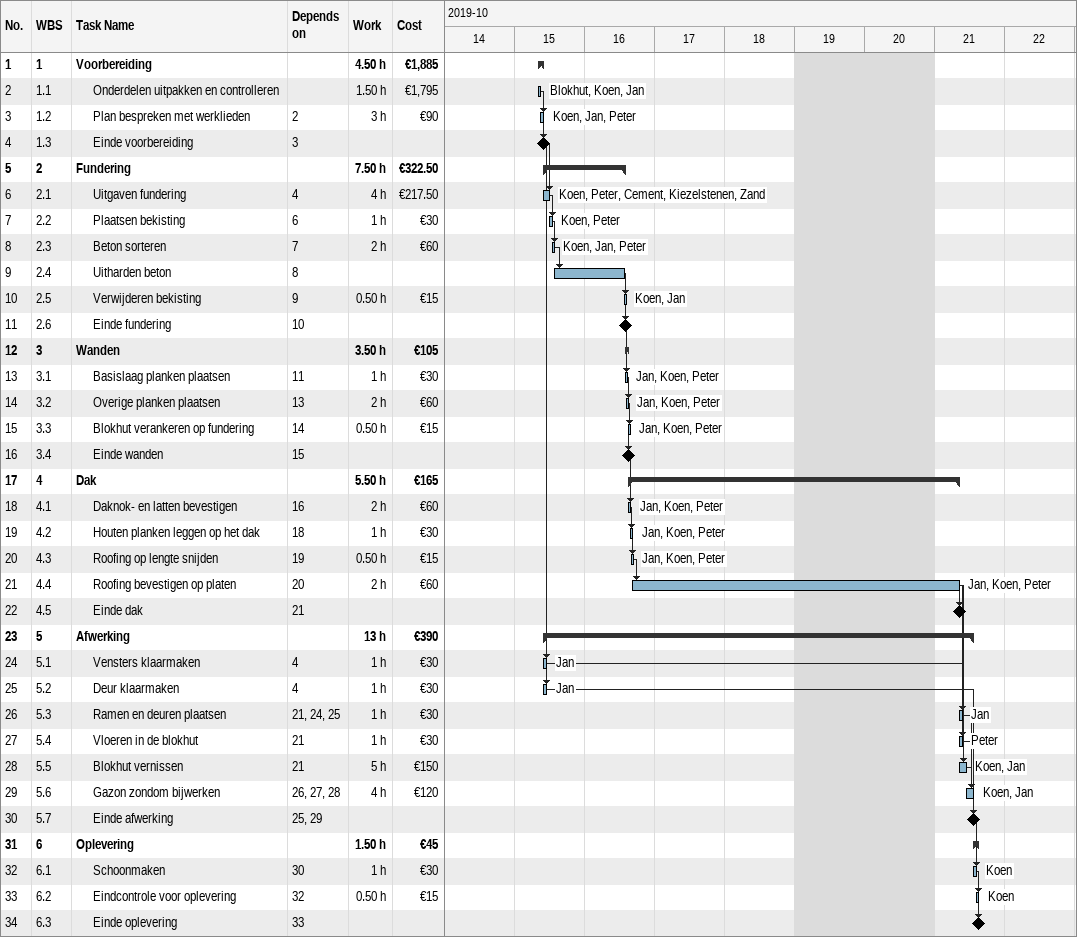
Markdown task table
| ID | WBS | Task | Start | Finish | Predecessors | Resources | Work (h) | Cost (€) |
|---|---|---|---|---|---|---|---|---|
| 1 | 1 | **Voorbereiding** | 2019-10-15 | 2019-10-15 |  |  | 4.50 | 1885 |
| 2 | 1.1 | Onderdelen uitpakken en controlleren | 2019-10-15 | 2019-10-15 |  | Blokhut, Koen, Jan | 1.50 | 1795 |
| 3 | 1.2 | Plan bespreken met werklieden | 2019-10-15 | 2019-10-15 | 2 | Koen, Jan, Peter | 3 | 90 |
| 4 | 1.3 | Einde voorbereiding (milestone) | 2019-10-15 | 2019-10-15 | 3 |  |  |  |
| 5 | 2 | **Fundering** | 2019-10-15 | 2019-10-16 |  |  | 7.50 | 322.50 |
| 6 | 2.1 | Uitgaven fundering | 2019-10-15 | 2019-10-15 | 4 | Koen, Peter, Cement, Kiezelstenen, Zand | 4 | 217.50 |
| 7 | 2.2 | Plaatsen bekisting | 2019-10-15 | 2019-10-15 | 6 | Koen, Peter | 1 | 30 |
| 8 | 2.3 | Beton sorteren | 2019-10-15 | 2019-10-15 | 7 | Koen, Jan, Peter | 2 | 60 |
| 9 | 2.4 | Uitharden beton | 2019-10-15 | 2019-10-16 | 8 |  |  |  |
| 10 | 2.5 | Verwijderen bekisting | 2019-10-16 | 2019-10-16 | 9 | Koen, Jan | 0.50 | 15 |
| 11 | 2.6 | Einde fundering (milestone) | 2019-10-16 | 2019-10-16 | 10 |  |  |  |
| 12 | 3 | **Wanden** | 2019-10-16 | 2019-10-16 |  |  | 3.50 | 105 |
| 13 | 3.1 | Basislaag planken plaatsen | 2019-10-16 | 2019-10-16 | 11 | Jan, Koen, Peter | 1 | 30 |
| 14 | 3.2 | Overige planken plaatsen | 2019-10-16 | 2019-10-16 | 13 | Jan, Koen, Peter | 2 | 60 |
| 15 | 3.3 | Blokhut verankeren op fundering | 2019-10-16 | 2019-10-16 | 14 | Jan, Koen, Peter | 0.50 | 15 |
| 16 | 3.4 | Einde wanden (milestone) | 2019-10-16 | 2019-10-16 | 15 |  |  |  |
| 17 | 4 | **Dak** | 2019-10-16 | 2019-10-21 |  |  | 5.50 | 165 |
| 18 | 4.1 | Daknok- en latten bevestigen | 2019-10-16 | 2019-10-16 | 16 | Jan, Koen, Peter | 2 | 60 |
| 19 | 4.2 | Houten planken leggen op het dak | 2019-10-16 | 2019-10-16 | 18 | Jan, Koen, Peter | 1 | 30 |
| 20 | 4.3 | Roofing op lengte snijden | 2019-10-16 | 2019-10-16 | 19 | Jan, Koen, Peter | 0.50 | 15 |
| 21 | 4.4 | Roofing bevestigen op platen | 2019-10-16 | 2019-10-21 | 20 | Jan, Koen, Peter | 2 | 60 |
| 22 | 4.5 | Einde dak (milestone) | 2019-10-21 | 2019-10-21 | 21 |  |  |  |
| 23 | 5 | **Afwerking** | 2019-10-15 | 2019-10-21 |  |  | 13 | 390 |
| 24 | 5.1 | Vensters klaarmaken | 2019-10-15 | 2019-10-15 | 4 | Jan | 1 | 30 |
| 25 | 5.2 | Deur klaarmaken | 2019-10-15 | 2019-10-15 | 4 | Jan | 1 | 30 |
| 26 | 5.3 | Ramen en deuren plaatsen | 2019-10-21 | 2019-10-21 | 21, 24, 25 | Jan | 1 | 30 |
| 27 | 5.4 | Vloeren in de blokhut | 2019-10-21 | 2019-10-21 | 21 | Peter | 1 | 30 |
| 28 | 5.5 | Blokhut vernissen | 2019-10-21 | 2019-10-21 | 21 | Koen, Jan | 5 | 150 |
| 29 | 5.6 | Gazon zondom bijwerken | 2019-10-21 | 2019-10-21 | 26, 27, 28 | Koen, Jan | 4 | 120 |
| 30 | 5.7 | Einde afwerking (milestone) | 2019-10-21 | 2019-10-21 | 25, 29 |  |  |  |
| 31 | 6 | **Oplevering** | 2019-10-21 | 2019-10-21 |  |  | 1.50 | 45 |
| 32 | 6.1 | Schoonmaken | 2019-10-21 | 2019-10-21 | 30 | Koen | 1 | 30 |
| 33 | 6.2 | Eindcontrole voor oplevering | 2019-10-21 | 2019-10-21 | 32 | Koen | 0.50 | 15 |
| 34 | 6.3 | Einde oplevering (milestone) | 2019-10-21 | 2019-10-21 | 33 |  |  |  |
